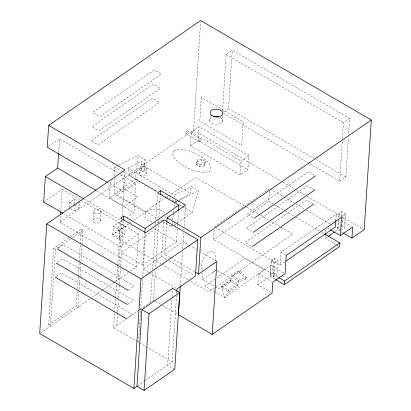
<?xml version="1.0" encoding="UTF-8"?>
<svg xmlns="http://www.w3.org/2000/svg" width="411" height="411" viewBox="0 0 411 411"><rect width="100%" height="100%" fill="white"/><g stroke="black" fill="none" stroke-linecap="round" stroke-linejoin="round"><path stroke-width="0.31" stroke-dasharray="2.06 1.54" d="M58.634 152.794L59.538 138.82L118.24 173.041M70.533 238.961L55.408 249.39L50.45 326.098L48.673 325.06L53.63 248.352L69.798 237.209M130.117 271.157L136.437 266.801L60.011 222.248L60.422 215.924M60.751 210.869L62.138 189.373L81.399 200.599M69.469 207.242L69.788 202.371L74.391 199.196L78.126 201.369M74.078 204.067L74.391 199.196M70.497 208.475L74.761 210.961L75.115 205.479M74.761 210.961L79.369 207.781L79.724 202.304L76.143 204.776M48.673 325.06L76.312 306L77.263 291.301M77.427 288.743L78.213 276.598M78.254 275.956L80.279 244.637M80.32 243.995L81.27 229.297L83.048 230.33L82.179 243.754M80.073 276.356L78.085 307.038L76.312 306M80.114 275.714L82.138 244.396M92.984 220.861L93.574 211.732M100.479 220.81L101.07 211.68M112.809 234.496L113.328 226.461L118.856 222.649L125.252 226.379L124.733 234.414L119.205 238.226L112.809 234.496L118.337 230.684L118.856 222.649M119.205 238.226L119.724 230.191L125.252 226.379M137.408 341.623L113.631 327.762L114.587 313.023M114.628 312.381L115.537 298.283M115.578 297.641L116.411 284.823M116.575 282.259L117.613 266.241M117.654 265.598L120.675 218.822M118.008 279.506L118.907 265.598M118.949 264.967L121.872 219.793M122.118 215.986L125.016 171.181M116.703 325.64L117.531 312.828M117.572 312.185L118.317 300.652M118.486 298.088L119.354 284.628M119.396 283.991L120.515 266.688M120.557 266.045L123.459 221.19M126.393 217.887L134.073 212.595L135.964 183.373L120.454 174.331M139.165 173.966L139.483 169.019M141.24 168.864L141.559 163.917M136.437 266.801L138.558 233.926L81.948 200.922M144.759 169.132A1.767 1.11 3.7 0 0 142.211 167.971A1.767 1.11 3.7 0 0 142.031 169.887A1.767 1.11 3.7 0 0 144.759 169.132L145.083 164.184A1.767 1.11 3.7 0 0 142.53 163.023A1.767 1.11 3.7 0 0 142.35 164.939A1.767 1.11 3.7 0 0 145.083 164.184M146.198 173.92L146.522 168.972M142.756 265.023L176.535 241.73L155.209 229.297L121.425 252.59L142.756 265.023L144.826 232.98M138.512 342.265L145.561 233.325M150.483 302.347L152.43 272.231M152.594 269.667L155.332 227.37M155.497 224.807L155.661 222.248M155.831 219.685L157.526 193.411M139.925 309.627L153.555 300.23L155.502 270.114M155.707 266.909L158.405 225.254M158.569 222.69L158.733 220.126M158.898 217.563L160.311 195.775M148.772 272.442L143.239 269.215L161.662 256.505L163.943 221.262M170.226 257.589L164.734 254.388L166.763 222.988M171.932 299.29L167.673 365.127L174.238 368.955M172.096 296.732L172.635 288.424M176.535 241.73L177.362 228.912M177.526 226.348L177.614 225.069M177.655 224.427L178.523 210.971M145.294 380.56L172.281 361.952L176.648 294.435M176.689 293.819L176.807 291.974M180.301 285.902L182.535 251.296M182.705 248.732L183.738 232.713M183.907 230.15L183.989 228.865M184.154 226.302L185.438 206.44M190.442 145.874L191.341 131.998L199.016 126.701L248.778 155.712L247.884 169.594L240.204 174.886L190.442 145.874L198.117 140.583L199.016 126.701M60.011 222.248L193.596 130.128L200.599 21.829M196.278 164.595L196.396 162.771L197.275 159.9L201.714 159.103L205.269 161.174L205.151 163.003L204.267 165.869L199.828 166.666L196.278 164.595L197.157 161.723L197.275 159.9M199.828 166.666L199.946 164.842L196.396 162.771M205.151 163.003L201.596 160.927L201.714 159.103M204.267 165.869L204.385 164.046L205.269 161.174M209.79 120.88L210.221 114.181M278.288 277.322L213.515 239.562L214.177 229.333M222.505 110.893L226.163 54.355L232.302 50.121L349.602 118.507L348.574 134.387M222.084 121.666L222.556 114.361M223.404 112.09L228.526 108.561L232.302 50.121M214.706 291.82L224.483 297.523L228.778 292.144L237.959 285.773L238.077 283.944L230.951 279.814L221.77 286.184L221.652 288.013L224.483 297.523L264.401 269.991L244.853 258.596L217.013 277.795M238.077 283.944L228.896 290.32L228.778 292.144L221.652 288.013L230.833 281.643L230.951 279.814M231.789 275.786L231.907 273.957L239.68 270.941L246.276 277.317L246.158 279.141L238.385 282.162L231.789 275.786L239.562 272.765L239.68 270.941M240.204 174.886L241.103 161.009L248.778 155.712M238.385 282.162L238.503 280.333L231.907 273.957M271.013 292.504L257.867 284.838L258.576 273.88L270.859 265.408L283.986 273.063M213.515 239.562L268.794 201.441L269.534 189.939M257.867 284.838L270.15 276.367L270.859 265.408M270.294 274.851L271.234 260.24L274.307 258.123L277.862 260.194L276.916 274.805L273.844 276.922L270.294 274.851L273.361 272.734L274.307 258.123M274.789 262.31L273.844 276.922L271.234 260.24L274.789 262.31L277.862 260.194M215.446 227.422L280.102 265.11L280.929 252.328L336.203 214.208L340.467 216.7M335.777 244.283L325.43 238.252L325.666 234.599M325.82 232.164L326.021 229.117M335.792 220.604L336.203 214.208M309.802 163.763L339.681 181.184L342.394 139.257M342.435 138.62L343.457 122.74L349.602 118.507M335.345 231.414L337.714 229.78L338.381 219.433M340.899 230.037L337.852 228.259L338.345 220.64M338.51 218.097L338.798 213.648L341.87 211.531L345.42 213.607L344.475 228.218L341.407 230.335M341.541 216.612L341.87 211.531M341.654 226.523L341.818 223.98M342.147 218.899L342.353 215.724L345.42 213.607L341.135 225.547M339.681 181.184L345.821 176.946L348.41 136.93M162.335 221.329L114.72 193.571L135.496 179.242L138.101 155.533L145.211 159.674L143.942 166.244L130.21 175.713L127.764 168.161L145.211 159.674M162.879 221.642L171.593 226.723L171.947 224.211M172.034 223.579L172.471 220.435M172.558 219.808L173.442 213.515M173.529 212.888L173.966 209.738M174.321 207.226L174.937 202.823M174.767 201.693L176.417 202.654L190.149 193.185L191.418 186.615L198.528 190.761L192.369 212.4L177.305 222.783M212.836 272.37L216.34 269.883M48.308 146.563L59.538 138.82M43.715 202.078L62.138 189.373M123.701 188.587L137.921 196.874L124.101 206.404L109.886 198.117L123.701 188.587L123.187 179.833A10.583 5.949 -66.1 0 0 118.445 174.68M137.849 180.578L116.349 195.4L144.785 211.978L165.761 197.516M135.964 183.373L123.68 191.845L108.396 182.931M70.317 236.849L81.27 229.297M72.619 237.522L83.048 230.33M58.182 248.218L63.299 244.689L134.392 286.138L128.761 290.017M57.268 262.372L62.385 258.843L133.472 300.292L127.847 304.171M122.812 220.358L121.79 221.067L84.486 199.32M123.326 220.008L125.884 218.241M131.299 221.935L111.884 235.323L160.978 263.944M133.4 220.486L145.992 211.799M166.768 197.475L168.351 196.381M168.88 196.021L195.764 177.48L245.963 206.743M56.353 276.526L61.47 272.996L132.558 314.446L126.927 318.325M138.558 233.926L120.135 246.636L63.911 213.854M171.593 226.723L173.668 225.29M174.192 224.935L176.787 223.142M40.725 332.802L91.232 297.97M91.761 297.61L102.801 289.996M103.325 289.632L114.371 282.018M114.895 281.653L129.588 271.522M164.734 254.388L183.157 241.683L188.695 244.91M214.342 226.774L269.621 188.659M113.631 327.762L139.401 309.992M202.52 279.48L216.34 269.95L232.338 279.28L218.518 288.805L202.52 279.48L202.13 272.791M214.912 279.244L204.93 286.123L214.162 291.507M214.249 288.286L208.973 291.923L189.111 280.348M216.361 286.832L292.853 234.08L271.337 221.539M280.102 265.11L285.362 261.483M337.852 228.259L339.388 227.201M325.43 238.252L327.516 236.813M137.485 385.944L144.775 380.92M114.638 175.831L114.597 166.964L118.039 165.289M118.609 165.011L138.101 155.533M127.764 168.161L173.971 195.102L191.418 186.615M175.595 201.914L176.745 201.354M179.037 200.239L198.528 190.761M238.503 280.333L246.276 277.317M197.157 161.723L201.596 160.927M199.946 164.842L204.385 164.046M230.833 281.643L237.959 285.773M221.77 286.184L228.896 290.32M226.163 54.355L343.457 122.74M228.526 108.561L313.732 158.24M315.946 159.53L345.821 176.946M223.486 113.441L309.247 163.439M314.518 175.235L308.502 171.726L247.083 214.08L253.644 217.907M314.148 189.707L307.587 185.88L246.168 228.233L252.729 232.061M338.798 213.648L342.353 215.724M193.596 130.128L282.229 181.801M282.783 182.124L296.079 189.877M296.629 190.201L306.601 196.011M307.156 196.335L364.213 229.6M191.341 131.998L241.103 161.009M312.684 203.543L306.668 200.034L245.254 242.387L251.815 246.215M341.156 220.414L351.544 226.476M187.19 130.934L200.964 138.964M198.117 140.583L247.884 169.594M185.633 133.657L199.407 141.687M340.925 226.142L344.475 228.218M270.726 189.301L283.436 196.71M283.986 197.033L293.932 202.834M296.141 204.123L304.433 208.952M306.642 210.242L330.403 224.098M330.958 224.416L334.271 226.348M337.714 229.78L340.01 231.121M341.572 232.03L342.61 232.636M327.778 228.249L329.966 229.523M268.794 201.441L274.312 204.663M274.867 204.981L284.802 210.776M285.357 211.1L295.293 216.895M295.848 217.214L319.588 231.059M321.798 232.343L324.562 233.957M336.326 244.607L339.09 246.22M246.513 207.067L259.752 214.783M260.307 215.107L269.133 220.255M143.942 166.244L190.149 193.185M280.929 252.328L285.727 255.128M130.21 175.713L157.716 191.747M161.564 193.992L165.417 196.237M165.967 196.561L174.218 201.369M114.597 166.964L121.805 171.166M122.36 171.49L157.285 191.85M135.496 179.242L156.976 191.762M179.299 204.776L192.369 212.4M273.361 272.734L276.916 274.805M270.15 276.367L275.622 279.557M258.576 273.88L271.702 281.535M96.415 190.642L134.073 212.595M189.25 245.233L199.212 251.044M199.767 251.368L216.376 261.047M170.776 257.913L194.747 271.887M113.328 226.461L119.724 230.191M74.571 204.986L79.369 207.781M69.788 202.371L74.586 205.171M118.337 230.684L124.733 234.414M161.662 256.505L168.633 260.569M169.168 260.882L194.331 275.555M161.533 264.268L188.562 280.025M149.327 272.765L176.453 288.579M153.555 300.23L155.214 301.196M155.764 301.52L161.847 305.065M162.402 305.388L178.436 314.739M53.63 248.352L55.408 249.39M139.622 342.913L145.71 346.463M146.265 346.786L172.281 361.952M239.562 272.765L246.158 279.141M173.971 195.102L174.911 198.004M175.667 200.332L176.417 202.654M215.806 260.846L215.539 256.33A10.583 5.949 -66.1 0 0 208.274 252.231A10.583 5.949 -66.1 0 0 201.703 265.444L201.96 269.965M109.886 198.117L109.367 189.358A10.583 5.949 -66.1 0 1 112.82 178.764M114.648 178.364L114.72 193.571M166.003 215.826A10.583 6.643 3.7 0 1 164.852 219.315M159.129 222.279A10.583 6.643 3.7 0 1 155.055 222.531M152.142 222.084A10.583 6.643 3.7 0 1 148.335 210.704A10.583 6.643 3.7 0 1 165.756 214.783M220.116 117.546A6.319 3.966 3.7 0 1 220.445 123.377A6.319 3.966 3.7 0 1 211.197 122.786A6.319 3.966 3.7 0 1 212.256 117.043M201.308 97.294L199.772 121.034L241.714 145.489L243.25 121.748L201.308 97.294M174.048 150.524L172.625 154.711C175.805 161.877 183.111 165.818 189.856 169.06C196.104 171.551 202.983 173.612 209.589 171.248L211.013 167.061C207.832 159.894 200.527 155.954 193.781 152.712C187.534 150.22 180.655 148.16 174.048 150.524M154.207 70.05L92.788 112.403L99.899 116.544L161.318 74.196L154.207 70.05M153.293 84.204L91.874 126.557L98.984 130.698L160.398 88.35L153.293 84.204M152.378 98.357L90.959 140.711L98.065 144.852L159.483 102.503L152.378 98.357M140.367 170.37A3.529 2.219 3.7 0 0 146.352 169.825A3.529 2.219 3.7 0 0 142.288 166.794A3.529 2.219 3.7 0 0 140.367 170.37M140.048 175.317A3.529 2.219 3.7 0 0 146.028 174.773A3.529 2.219 3.7 0 0 141.97 171.741A3.529 2.219 3.7 0 0 140.048 175.317M199.972 141.625A1.567 0.76 -59.8 0 0 201.164 139.206A1.567 0.76 -59.8 0 0 199.422 140.146A1.567 0.76 -59.8 0 0 199.972 141.625M186.198 133.596A1.567 0.76 -59.8 0 0 187.39 131.176A1.567 0.76 -59.8 0 0 185.649 132.116A1.567 0.76 -59.8 0 0 186.198 133.596M93.924 222.3A3.761 2.363 3.7 0 0 100.299 221.719A3.761 2.363 3.7 0 0 95.974 218.488A3.761 2.363 3.7 0 0 93.924 222.3M94.515 213.17A3.761 2.363 3.7 0 0 100.89 212.59A3.761 2.363 3.7 0 0 96.564 209.358A3.761 2.363 3.7 0 0 94.515 213.17"/><path stroke-width="0.62" d="M58.593 153.431L57.648 168.042L45.369 176.509L43.715 202.078L62.816 213.217M343.128 232.939L351.929 238.072L364.213 229.6L371.297 120.017L200.681 20.55L48.673 125.376L47.255 147.292L107.302 182.299M48.673 125.376L125.093 169.928L46.787 223.928L39.703 333.506L133.894 388.421L136.966 386.304L141.929 309.601L172.635 288.424L179.746 292.565L174.783 369.273L144.076 390.45L136.966 386.304M60.504 214.66L60.669 212.133M123.541 219.906L123.788 216.063L145.114 228.495L144.867 232.343M133.894 388.421L140.983 278.843L197.794 239.664L164.025 219.983L145.602 232.688L120.716 218.179L123.788 216.063M144.076 390.45L149.034 313.742L179.746 292.565M160.393 194.495L160.639 190.653L185.52 205.156L167.097 217.861L166.804 222.346M178.564 210.329L178.898 205.202L157.567 192.769L160.639 190.653M176.848 291.358L177.007 288.897L195.43 276.192L197.794 239.664M180.259 286.539L178.436 314.739L212.204 334.42L272.087 293.13L272.796 282.172L285.08 273.7L286.262 255.437L341.536 217.321L340.354 235.58L330.511 229.841M195.287 272.2L198.503 274.075L200.866 237.548L371.297 120.017M212.204 334.42L216.926 261.37L198.503 274.075M275.622 279.557L284.371 284.659L284.607 281.006L339.882 242.886L324.562 233.957M325.666 234.599L325.743 233.381M335.792 220.604L335.376 226.995L285.892 261.119M339.882 242.886L339.645 246.538L284.371 284.659M351.929 238.072L352.638 227.113L340.354 235.58M145.114 228.495L178.898 205.202M254.193 218.226L315.612 175.872M253.274 232.379L314.692 190.026M252.359 246.533L313.778 204.18M328.04 236.453L334.302 232.133M278.812 277.63L284.607 281.006M167.097 217.861L200.866 237.548M57.648 168.042L95.861 190.319M45.369 176.509L83.397 198.683M46.787 223.928L140.983 278.843M57.16 248.927L128.247 290.372M141.929 309.601L149.034 313.742M56.245 263.081L127.333 304.525M55.326 277.235L126.418 318.679M213.479 116.647A6.319 3.966 3.7 0 1 218.447 116.827M211.994 115.712A6.319 3.966 3.7 0 0 222.556 114.361A6.319 3.966 3.7 0 0 214.84 109.182A6.319 3.966 3.7 0 0 211.994 115.712"/></g></svg>
